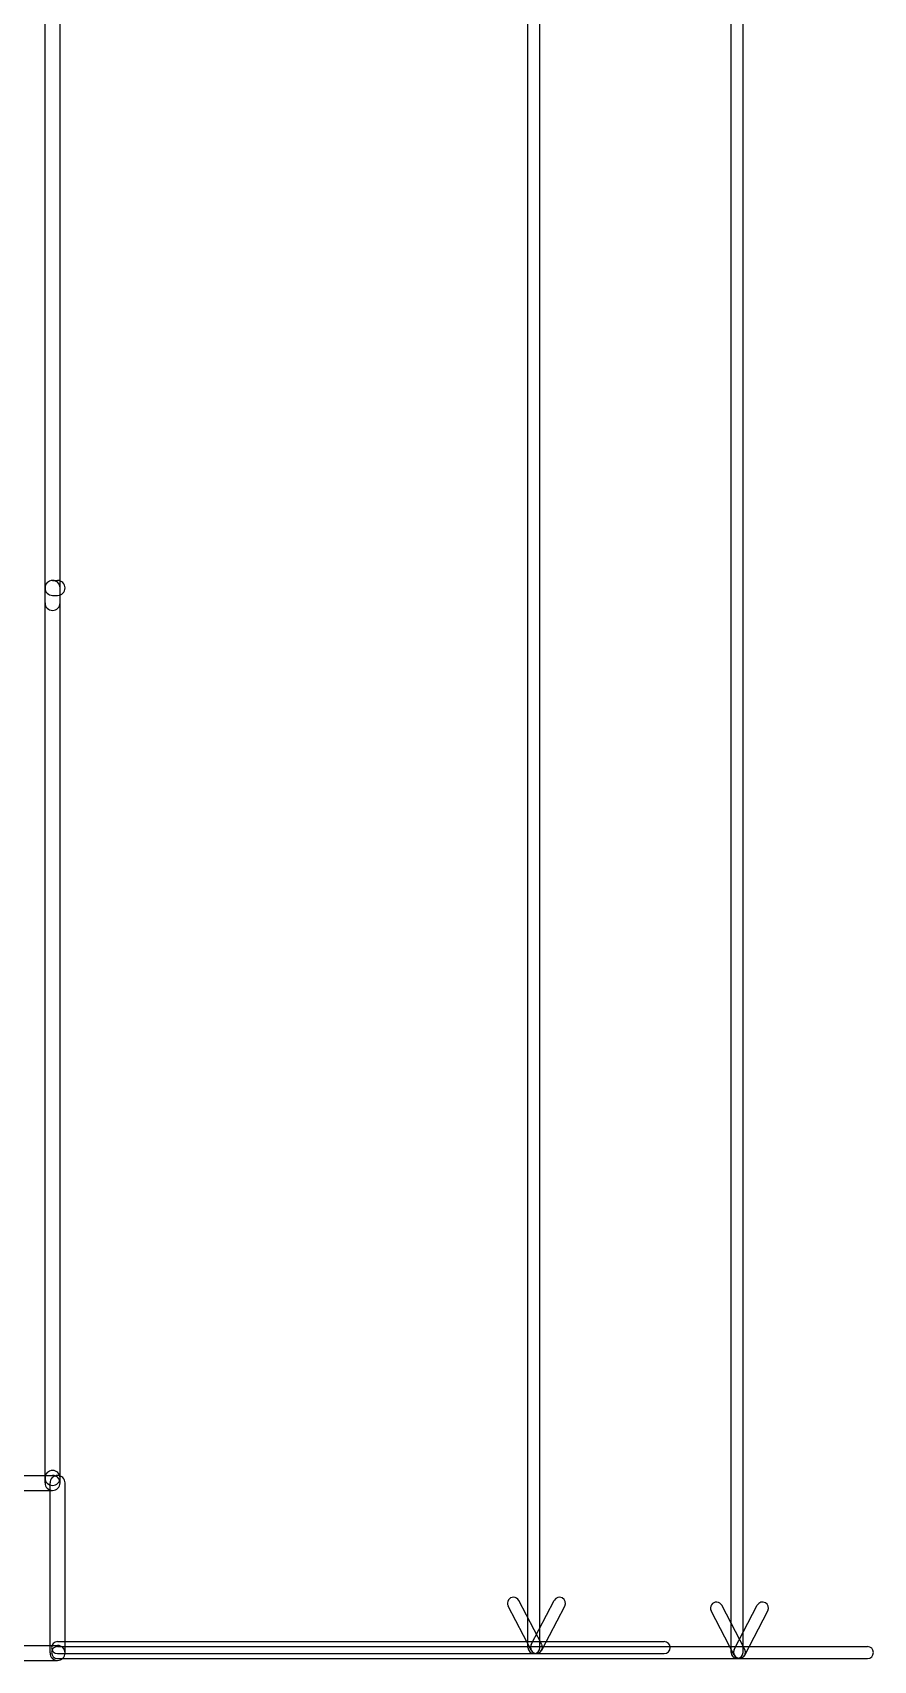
# Model space of a CAD drawing. Extents: x -29274 to 69862, y 24345 to 162744.
# Drawn here: x 61450 to 69862, y 24345 to 40624 of the extents above; entities that cross this region are included whole.
import ezdxf

# ---------------------------------------------------------------- set-up
doc = ezdxf.new("R2010")
doc.units = 0
doc.layers.add('BLACK', color=1, linetype='CONTINUOUS')

msp = doc.modelspace()

# ---------------------------------------------------------------- linework, layer by layer
at = {"layer": 'BLACK'}
for p, q in [((66406, 24474), (66406, 77774)), ((66526, 24474), (66526, 77774)), ((68438, 24426), (68438, 77776)), ((68558, 24426), (68558, 77776)), ((61575, 34920), (61575, 75920)), ((61725, 34920), (61725, 75920)), ((61575, 26170), (61575, 35070)), ((61650, 35145), (61700, 35145)), ((61725, 26170), (61725, 35070)), ((61650, 34995), (61700, 34995)), ((34150, 26195), (61650, 26195)), ((61575, 26120), (61575, 26170)), ((61625, 24420), (61625, 26120)), ((61725, 26120), (61725, 26170)), ((61775, 24420), (61775, 26120)), ((34150, 26045), (61650, 26045)), ((66543, 24503), (66313, 24945)), ((66438, 24503), (66668, 24945)), ((66437, 24447), (66207, 24889)), ((66544, 24447), (66774, 24889)), ((68469, 24399), (68239, 24841)), ((68575, 24455), (68345, 24897)), ((68470, 24455), (68700, 24897)), ((68576, 24399), (68806, 24841)), ((-8450, 24495), (61700, 24495)), ((61700, 24533), (67770, 24533)), ((61700, 24484), (69802, 24484)), ((-8450, 24345), (61700, 24345)), ((61700, 24413), (67770, 24413)), ((61700, 24364), (69802, 24364))]:
    msp.add_line(p, q, dxfattribs=at)
for centre, radius, start, end in [((61650, 35070), 75, 90, 270), ((61650, 35070), 75, 360, 540), ((61700, 35070), 75, 270, 450), ((61650, 34920), 75, 180, 360), ((61650, 26170), 75, 360, 540), ((61650, 26170), 75, 180, 360), ((61650, 26120), 75, 180, 360), ((61700, 26120), 75, 360, 540), ((61650, 26120), 75, 270, 450), ((66260, 24917), 60, 387, 567), ((66721, 24917), 60, 332, 512), ((68292, 24869), 60, 387, 567), ((68753, 24869), 60, 332, 512), ((61700, 24420), 75, 180, 360), ((61700, 24473), 60, 90, 270), ((61700, 24424), 60, 90, 270), ((61700, 24420), 75, 270, 450), ((66466, 24474), 60, 180, 360), ((66491, 24475), 60, 152, 332), ((66490, 24475), 60, 207, 387), ((67770, 24473), 60, 270, 450), ((68498, 24426), 60, 180, 360), ((68523, 24427), 60, 152, 332), ((68522, 24427), 60, 207, 387), ((69802, 24424), 60, 270, 450)]:
    msp.add_arc(centre, radius, start, end, dxfattribs=at)

doc.saveas('drawing.dxf')
